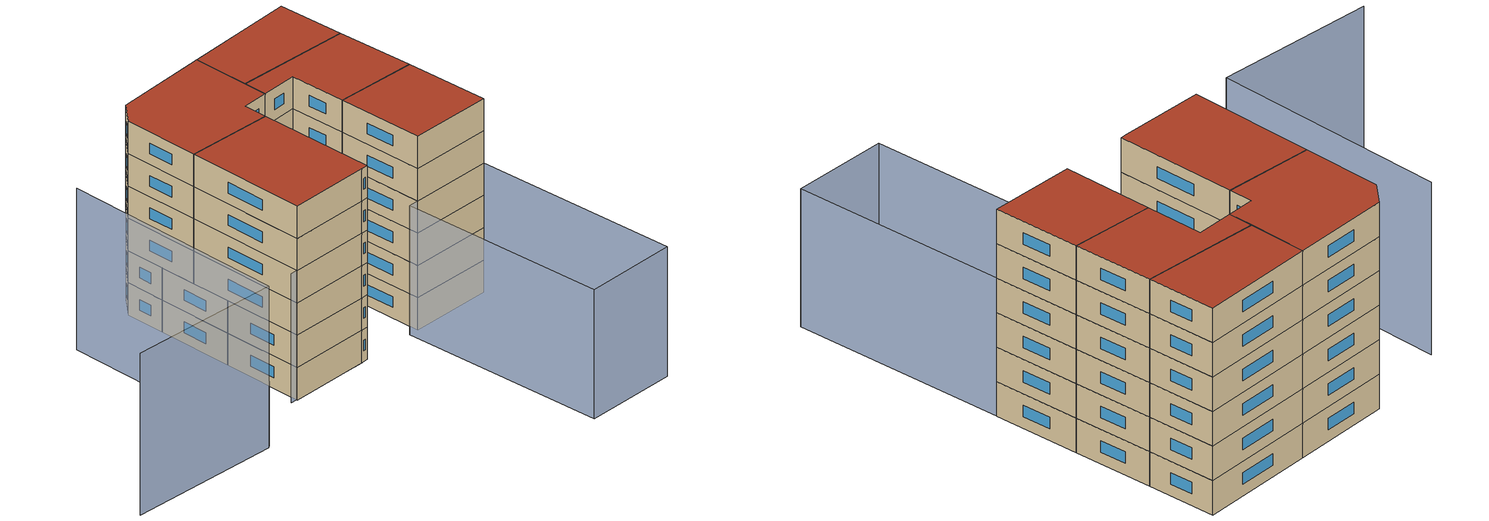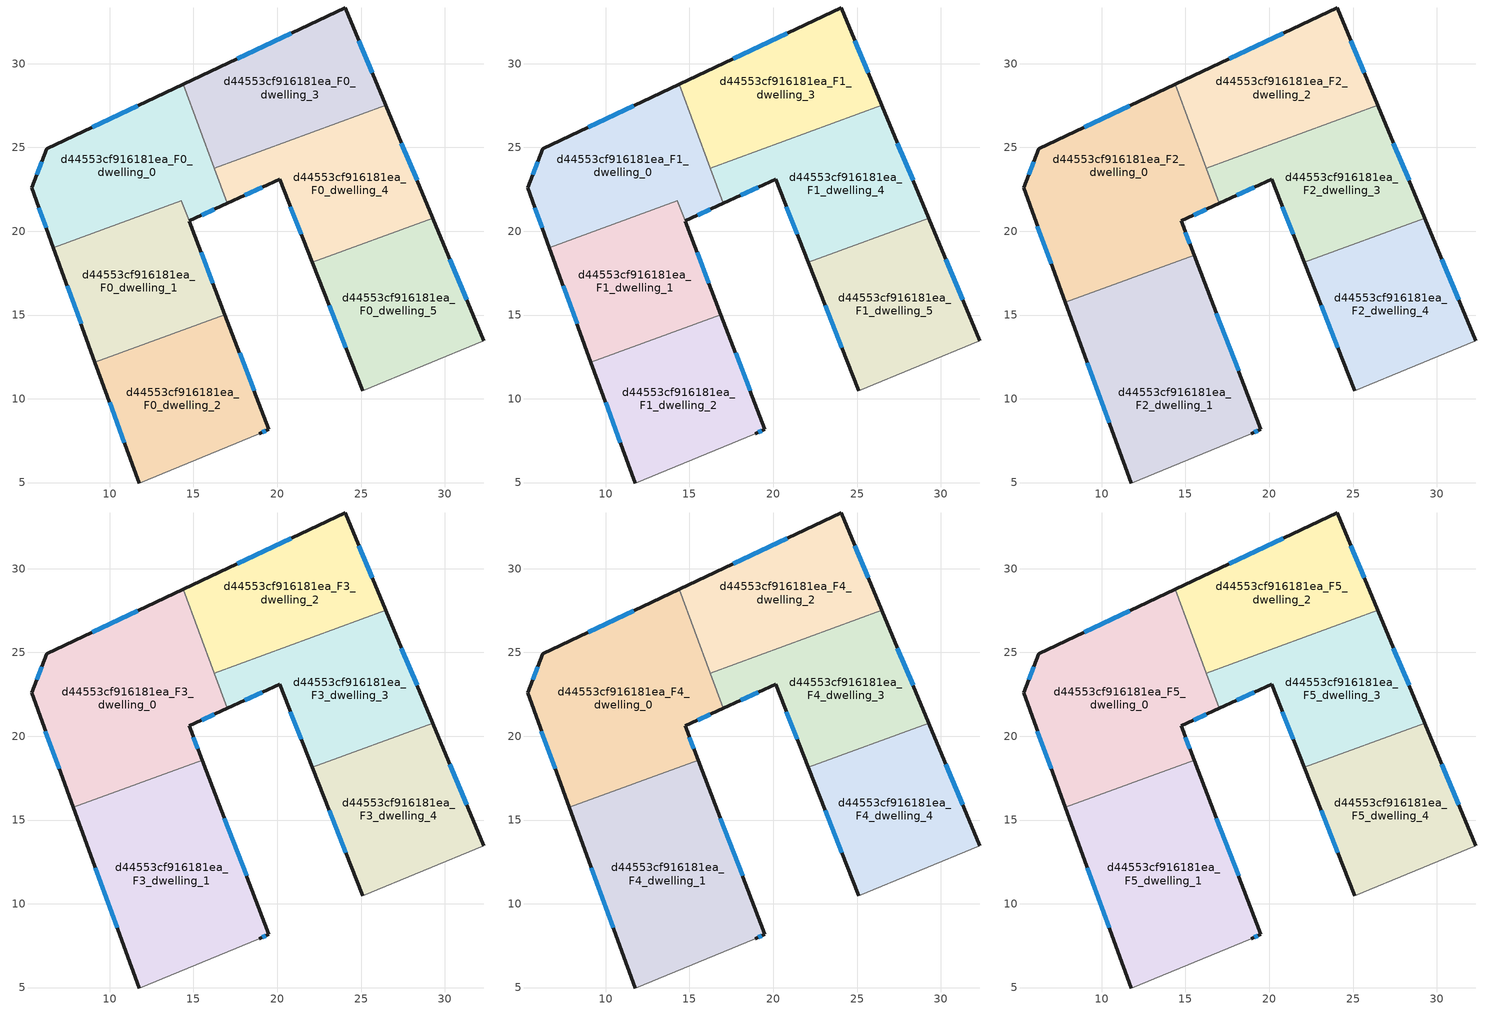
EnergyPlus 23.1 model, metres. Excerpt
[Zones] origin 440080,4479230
d44553cf916181ea_F0_dwelling_0
 floor ground (EU_floor_Construction): 14.4,28.78 17,21.66 14.74,20.61 14.27,21.82 6.63,19.02 5.33,22.58 6.23,24.92 z0
 wall outside (EU_wall_Construction): 14.4,28.78 6.23,24.92 5.33,22.58 6.63,19.02 / 14.74,20.61 17,21.66 z0:3; 14.27,21.81,3 14.27,21.81,0 14.27,21.82,3
 wall to d44553cf916181ea_F0_dwelling_1 (EU_wall_Construction): 14.27,21.82 14.74,20.61 / 6.63,19.02 14.27,21.81 z0:3
 wall to d44553cf916181ea_F0_dwelling_3 (EU_wall_Construction): 16.23,23.77 14.4,28.78 z0:3
 wall to d44553cf916181ea_F0_dwelling_4 (EU_wall_Construction): 17,21.66 16.23,23.77 z0:3
 window (EU_Window_Construction): 5.77,21.39 6.2,20.21 / 5.93,24.14 5.63,23.37 / 11.67,27.49 8.96,26.21 / 15.49,20.96 16.25,21.31 z1:2
d44553cf916181ea_F0_dwelling_1
 floor ground (EU_floor_Construction): 14.27,21.81 16.88,15.03 9.12,12.19 6.63,19.02 z0
 wall outside (EU_wall_Construction): 16.88,15.03 14.74,20.61 / 6.63,19.02 9.12,12.19 z0:3; 14.27,21.82,3 14.27,21.82,0 14.27,21.81,0
 wall to d44553cf916181ea_F0_dwelling_2 (EU_wall_Construction): 9.12,12.19 16.88,15.03 z0:3
 window (EU_Window_Construction): 16.16,16.89 15.45,18.74 / 7.46,16.74 8.29,14.48 z1:2
d44553cf916181ea_F0_dwelling_2
 floor ground (EU_floor_Construction): 16.88,15.03 19.5,8.18 18.92,7.92 11.75,4.97 9.12,12.19 z0
 wall outside (EU_wall_Construction): 9.12,12.19 11.75,4.97 / 18.92,7.92 19.5,8.18 16.88,15.03 z0:3
 wall adiabatic (EU_wall_Construction): 11.75,4.97 18.92,7.92 z0:3
 window (EU_Window_Construction): 10,9.78 10.87,7.39 / 18.63,10.47 17.76,12.74 / 19.11,8.01 19.31,8.1 z1:2
d44553cf916181ea_F0_dwelling_3
 floor ground (EU_floor_Construction): 24.05,33.33 26.47,27.52 16.23,23.77 14.4,28.78 z0
 wall outside (EU_wall_Construction): 26.47,27.52 24.05,33.33 14.4,28.78 z0:3
 wall to d44553cf916181ea_F0_dwelling_4 (EU_wall_Construction): 16.23,23.77 26.47,27.52 z0:3
 window (EU_Window_Construction): 20.82,31.8 17.63,30.3 / 25.66,29.46 24.86,31.38 z1:2
d44553cf916181ea_F0_dwelling_4
 floor ground (EU_floor_Construction): 26.47,27.52 29.29,20.78 22.09,18.15 20.14,23.11 17,21.66 16.23,23.77 z0
 wall outside (EU_wall_Construction): 29.29,20.78 26.47,27.52 / 17,21.66 20.14,23.11 22.09,18.15 z0:3
 wall to d44553cf916181ea_F0_dwelling_5 (EU_wall_Construction): 22.09,18.15 29.29,20.78 z0:3
 window (EU_Window_Construction): 28.35,23.03 27.41,25.27 / 20.79,21.45 21.44,19.81 / 18.05,22.14 19.09,22.62 z1:2
d44553cf916181ea_F0_dwelling_5
 floor ground (EU_floor_Construction): 29.29,20.78 32.34,13.48 25.09,10.49 22.09,18.15 z0
 wall outside (EU_wall_Construction): 32.34,13.48 29.29,20.78 / 22.09,18.15 25.09,10.49 z0:3
 wall adiabatic (EU_wall_Construction): 25.09,10.49 32.34,13.48 z0:3
 window (EU_Window_Construction): 31.32,15.92 30.31,18.34 / 23.09,15.59 24.09,13.05 z1:2
d44553cf916181ea_F1_dwelling_0
 floor to d44553cf916181ea_F0_dwelling_0 (EU_floor_Construction): 14.4,28.78 17,21.66 14.74,20.61 14.27,21.82 6.63,19.02 5.33,22.58 6.23,24.92 z3
 wall outside (EU_wall_Construction): 14.4,28.78 6.23,24.92 5.33,22.58 6.63,19.02 / 14.74,20.61 17,21.66 z3:6; 14.27,21.81,6 14.27,21.81,3 14.27,21.82,6
 wall to d44553cf916181ea_F1_dwelling_1 (EU_wall_Construction): 14.27,21.82 14.74,20.61 / 6.63,19.02 14.27,21.81 z3:6
 wall to d44553cf916181ea_F1_dwelling_3 (EU_wall_Construction): 16.23,23.77 14.4,28.78 z3:6
 wall to d44553cf916181ea_F1_dwelling_4 (EU_wall_Construction): 17,21.66 16.23,23.77 z3:6
 window (EU_Window_Construction): 5.77,21.39 6.2,20.21 / 5.93,24.14 5.63,23.37 / 11.67,27.49 8.96,26.21 / 15.49,20.96 16.25,21.31 z4:5
d44553cf916181ea_F1_dwelling_1
 floor to d44553cf916181ea_F0_dwelling_1 (EU_floor_Construction): 14.27,21.81 16.88,15.03 9.12,12.19 6.63,19.02 z3
 wall outside (EU_wall_Construction): 16.88,15.03 14.74,20.61 / 6.63,19.02 9.12,12.19 z3:6; 14.27,21.82,6 14.27,21.82,3 14.27,21.81,3
 wall to d44553cf916181ea_F1_dwelling_2 (EU_wall_Construction): 9.12,12.19 16.88,15.03 z3:6
 window (EU_Window_Construction): 16.16,16.89 15.45,18.74 / 7.46,16.74 8.29,14.48 z4:5
d44553cf916181ea_F1_dwelling_2
 floor to d44553cf916181ea_F0_dwelling_2 (EU_floor_Construction): 16.88,15.03 19.5,8.18 18.92,7.92 11.75,4.97 9.12,12.19 z3
 wall outside (EU_wall_Construction): 9.12,12.19 11.75,4.97 / 18.92,7.92 19.5,8.18 16.88,15.03 z3:6
 wall adiabatic (EU_wall_Construction): 11.75,4.97 18.92,7.92 z3:6
 window (EU_Window_Construction): 10,9.78 10.87,7.39 / 18.63,10.47 17.76,12.74 / 19.11,8.01 19.31,8.1 z4:5
d44553cf916181ea_F1_dwelling_3
 floor to d44553cf916181ea_F0_dwelling_3 (EU_floor_Construction): 24.05,33.33 26.47,27.52 16.23,23.77 14.4,28.78 z3
 wall outside (EU_wall_Construction): 26.47,27.52 24.05,33.33 14.4,28.78 z3:6
 wall to d44553cf916181ea_F1_dwelling_4 (EU_wall_Construction): 16.23,23.77 26.47,27.52 z3:6
 window (EU_Window_Construction): 20.82,31.8 17.63,30.3 / 25.66,29.46 24.86,31.38 z4:5
d44553cf916181ea_F1_dwelling_4
 floor to d44553cf916181ea_F0_dwelling_4 (EU_floor_Construction): 26.47,27.52 29.29,20.78 22.09,18.15 20.14,23.11 17,21.66 16.23,23.77 z3
 wall outside (EU_wall_Construction): 29.29,20.78 26.47,27.52 / 17,21.66 20.14,23.11 22.09,18.15 z3:6
 wall to d44553cf916181ea_F1_dwelling_5 (EU_wall_Construction): 22.09,18.15 29.29,20.78 z3:6
 window (EU_Window_Construction): 28.35,23.03 27.41,25.27 / 20.79,21.45 21.44,19.81 / 18.05,22.14 19.09,22.62 z4:5
d44553cf916181ea_F1_dwelling_5
 floor to d44553cf916181ea_F0_dwelling_5 (EU_floor_Construction): 29.29,20.78 32.34,13.48 25.09,10.49 22.09,18.15 z3
 wall outside (EU_wall_Construction): 32.34,13.48 29.29,20.78 / 22.09,18.15 25.09,10.49 z3:6
 wall adiabatic (EU_wall_Construction): 25.09,10.49 32.34,13.48 z3:6
 window (EU_Window_Construction): 31.32,15.92 30.31,18.34 / 23.09,15.59 24.09,13.05 z4:5
d44553cf916181ea_F2_dwelling_0
 floor to d44553cf916181ea_F1_dwelling_0 (EU_floor_Construction): 14.4,28.78 17,21.66 14.74,20.61 14.27,21.82 6.63,19.02 5.33,22.58 6.23,24.92 z6
 floor to d44553cf916181ea_F1_dwelling_1 (EU_floor_Construction): 14.27,21.82 15.52,18.58 7.82,15.77 6.63,19.02 z6
 wall outside (EU_wall_Construction): 14.4,28.78 6.23,24.92 5.33,22.58 7.82,15.76 / 15.52,18.58 14.74,20.61 17,21.66 z6:9
 wall to d44553cf916181ea_F2_dwelling_1 (EU_wall_Construction): 7.82,15.76 15.52,18.58 z6:9
 wall to d44553cf916181ea_F2_dwelling_2 (EU_wall_Construction): 16.23,23.77 14.4,28.78 z6:9
 wall to d44553cf916181ea_F2_dwelling_3 (EU_wall_Construction): 17,21.66 16.23,23.77 z6:9
 window (EU_Window_Construction): 5.93,24.14 5.63,23.37 / 11.67,27.49 8.96,26.21 / 15.49,20.96 16.25,21.31 / 15.26,19.26 15,19.93 / 6.16,20.31 6.99,18.04 z7:8
d44553cf916181ea_F2_dwelling_1
 floor to d44553cf916181ea_F1_dwelling_1 (EU_floor_Construction): 15.52,18.58 16.88,15.03 9.12,12.19 7.82,15.77 z6
 floor to d44553cf916181ea_F1_dwelling_2 (EU_floor_Construction): 16.88,15.03 19.5,8.18 18.92,7.92 11.75,4.97 9.12,12.19 z6
 wall outside (EU_wall_Construction): 7.82,15.76 11.75,4.97 / 18.92,7.92 19.5,8.18 15.52,18.58 z6:9
 wall adiabatic (EU_wall_Construction): 11.75,4.97 18.92,7.92 z6:9
 window (EU_Window_Construction): 9.13,12.16 10.44,8.58 / 18.17,11.66 16.85,15.1 / 19.11,8.01 19.31,8.1 z7:8
d44553cf916181ea_F2_dwelling_2
 floor to d44553cf916181ea_F1_dwelling_3 (EU_floor_Construction): 24.05,33.33 26.47,27.52 16.23,23.77 14.4,28.78 z6
 wall outside (EU_wall_Construction): 26.47,27.52 24.05,33.33 14.4,28.78 z6:9
 wall to d44553cf916181ea_F2_dwelling_3 (EU_wall_Construction): 16.23,23.77 26.47,27.52 z6:9
 window (EU_Window_Construction): 20.82,31.8 17.63,30.3 / 25.66,29.46 24.86,31.38 z7:8
d44553cf916181ea_F2_dwelling_3
 floor to d44553cf916181ea_F1_dwelling_4 (EU_floor_Construction): 26.47,27.52 29.29,20.78 22.09,18.15 20.14,23.11 17,21.66 16.23,23.77 z6
 wall outside (EU_wall_Construction): 29.29,20.78 26.47,27.52 / 17,21.66 20.14,23.11 22.09,18.15 z6:9
 wall to d44553cf916181ea_F2_dwelling_4 (EU_wall_Construction): 22.09,18.15 29.29,20.78 z6:9
 window (EU_Window_Construction): 28.35,23.03 27.41,25.27 / 20.79,21.45 21.44,19.81 / 18.05,22.14 19.09,22.62 z7:8
d44553cf916181ea_F2_dwelling_4
 floor to d44553cf916181ea_F1_dwelling_5 (EU_floor_Construction): 29.29,20.78 32.34,13.48 25.09,10.49 22.09,18.15 z6
 wall outside (EU_wall_Construction): 32.34,13.48 29.29,20.78 / 22.09,18.15 25.09,10.49 z6:9
 wall adiabatic (EU_wall_Construction): 25.09,10.49 32.34,13.48 z6:9
 window (EU_Window_Construction): 31.32,15.92 30.31,18.34 / 23.09,15.59 24.09,13.05 z7:8
d44553cf916181ea_F3_dwelling_0
 floor to d44553cf916181ea_F2_dwelling_0 (EU_floor_Construction): 14.4,28.78 17,21.66 14.74,20.61 15.52,18.58 7.82,15.76 5.33,22.58 6.23,24.92 z9
 wall outside (EU_wall_Construction): 14.4,28.78 6.23,24.92 5.33,22.58 7.82,15.76 / 15.52,18.58 14.74,20.61 17,21.66 z9:12
 wall to d44553cf916181ea_F3_dwelling_1 (EU_wall_Construction): 7.82,15.76 15.52,18.58 z9:12
 wall to d44553cf916181ea_F3_dwelling_2 (EU_wall_Construction): 16.23,23.77 14.4,28.78 z9:12
 wall to d44553cf916181ea_F3_dwelling_3 (EU_wall_Construction): 17,21.66 16.23,23.77 z9:12
 window (EU_Window_Construction): 5.93,24.14 5.63,23.37 / 11.67,27.49 8.96,26.21 / 15.49,20.96 16.25,21.31 / 15.26,19.26 15,19.93 / 6.16,20.31 6.99,18.04 z10:11
d44553cf916181ea_F3_dwelling_1
 floor to d44553cf916181ea_F2_dwelling_1 (EU_floor_Construction): 15.52,18.58 19.5,8.18 18.92,7.92 11.75,4.97 7.82,15.76 z9
 wall outside (EU_wall_Construction): 7.82,15.76 11.75,4.97 / 18.92,7.92 19.5,8.18 15.52,18.58 z9:12
 wall adiabatic (EU_wall_Construction): 11.75,4.97 18.92,7.92 z9:12
 window (EU_Window_Construction): 9.13,12.16 10.44,8.58 / 18.17,11.66 16.85,15.1 / 19.11,8.01 19.31,8.1 z10:11
d44553cf916181ea_F3_dwelling_2
 floor to d44553cf916181ea_F2_dwelling_2 (EU_floor_Construction): 24.05,33.33 26.47,27.52 16.23,23.77 14.4,28.78 z9
 wall outside (EU_wall_Construction): 26.47,27.52 24.05,33.33 14.4,28.78 z9:12
 wall to d44553cf916181ea_F3_dwelling_3 (EU_wall_Construction): 16.23,23.77 26.47,27.52 z9:12
 window (EU_Window_Construction): 20.82,31.8 17.63,30.3 / 25.66,29.46 24.86,31.38 z10:11
d44553cf916181ea_F3_dwelling_3
 floor to d44553cf916181ea_F2_dwelling_3 (EU_floor_Construction): 26.47,27.52 29.29,20.78 22.09,18.15 20.14,23.11 17,21.66 16.23,23.77 z9
 wall outside (EU_wall_Construction): 29.29,20.78 26.47,27.52 / 17,21.66 20.14,23.11 22.09,18.15 z9:12
 wall to d44553cf916181ea_F3_dwelling_4 (EU_wall_Construction): 22.09,18.15 29.29,20.78 z9:12
 window (EU_Window_Construction): 28.35,23.03 27.41,25.27 / 20.79,21.45 21.44,19.81 / 18.05,22.14 19.09,22.62 z10:11
d44553cf916181ea_F3_dwelling_4
 floor to d44553cf916181ea_F2_dwelling_4 (EU_floor_Construction): 29.29,20.78 32.34,13.48 25.09,10.49 22.09,18.15 z9
 wall outside (EU_wall_Construction): 32.34,13.48 29.29,20.78 / 22.09,18.15 25.09,10.49 z9:12
 wall adiabatic (EU_wall_Construction): 25.09,10.49 32.34,13.48 z9:12
 window (EU_Window_Construction): 31.32,15.92 30.31,18.34 / 23.09,15.59 24.09,13.05 z10:11
d44553cf916181ea_F4_dwelling_0
 floor to d44553cf916181ea_F3_dwelling_0 (EU_floor_Construction): 14.4,28.78 17,21.66 14.74,20.61 15.52,18.58 7.82,15.76 5.33,22.58 6.23,24.92 z12
 wall outside (EU_wall_Construction): 14.4,28.78 6.23,24.92 5.33,22.58 7.82,15.76 / 15.52,18.58 14.74,20.61 17,21.66 z12:15
 wall to d44553cf916181ea_F4_dwelling_1 (EU_wall_Construction): 7.82,15.76 15.52,18.58 z12:15
 wall to d44553cf916181ea_F4_dwelling_2 (EU_wall_Construction): 16.23,23.77 14.4,28.78 z12:15
 wall to d44553cf916181ea_F4_dwelling_3 (EU_wall_Construction): 17,21.66 16.23,23.77 z12:15
 window (EU_Window_Construction): 5.93,24.14 5.63,23.37 / 11.67,27.49 8.96,26.21 / 15.49,20.96 16.25,21.31 / 15.26,19.26 15,19.93 / 6.16,20.31 6.99,18.04 z13:14
d44553cf916181ea_F4_dwelling_1
 floor to d44553cf916181ea_F3_dwelling_1 (EU_floor_Construction): 15.52,18.58 19.5,8.18 18.92,7.92 11.75,4.97 7.82,15.76 z12
 wall outside (EU_wall_Construction): 7.82,15.76 11.75,4.97 / 18.92,7.92 19.5,8.18 15.52,18.58 z12:15
 wall adiabatic (EU_wall_Construction): 11.75,4.97 18.92,7.92 z12:15
 window (EU_Window_Construction): 9.13,12.16 10.44,8.58 / 18.17,11.66 16.85,15.1 / 19.11,8.01 19.31,8.1 z13:14
d44553cf916181ea_F4_dwelling_2
 floor to d44553cf916181ea_F3_dwelling_2 (EU_floor_Construction): 24.05,33.33 26.47,27.52 16.23,23.77 14.4,28.78 z12
 wall outside (EU_wall_Construction): 26.47,27.52 24.05,33.33 14.4,28.78 z12:15
 wall to d44553cf916181ea_F4_dwelling_3 (EU_wall_Construction): 16.23,23.77 26.47,27.52 z12:15
 window (EU_Window_Construction): 20.82,31.8 17.63,30.3 / 25.66,29.46 24.86,31.38 z13:14
d44553cf916181ea_F4_dwelling_3
 floor to d44553cf916181ea_F3_dwelling_3 (EU_floor_Construction): 26.47,27.52 29.29,20.78 22.09,18.15 20.14,23.11 17,21.66 16.23,23.77 z12
 wall outside (EU_wall_Construction): 29.29,20.78 26.47,27.52 / 17,21.66 20.14,23.11 22.09,18.15 z12:15
 wall to d44553cf916181ea_F4_dwelling_4 (EU_wall_Construction): 22.09,18.15 29.29,20.78 z12:15
 window (EU_Window_Construction): 28.35,23.03 27.41,25.27 / 20.79,21.45 21.44,19.81 / 18.05,22.14 19.09,22.62 z13:14
d44553cf916181ea_F4_dwelling_4
 floor to d44553cf916181ea_F3_dwelling_4 (EU_floor_Construction): 29.29,20.78 32.34,13.48 25.09,10.49 22.09,18.15 z12
 wall outside (EU_wall_Construction): 32.34,13.48 29.29,20.78 / 22.09,18.15 25.09,10.49 z12:15
 wall adiabatic (EU_wall_Construction): 25.09,10.49 32.34,13.48 z12:15
 window (EU_Window_Construction): 31.32,15.92 30.31,18.34 / 23.09,15.59 24.09,13.05 z13:14
d44553cf916181ea_F5_dwelling_0
 floor to d44553cf916181ea_F4_dwelling_0 (EU_floor_Construction): 14.4,28.78 17,21.66 14.74,20.61 15.52,18.58 7.82,15.76 5.33,22.58 6.23,24.92 z15
 wall outside (EU_wall_Construction): 14.4,28.78 6.23,24.92 5.33,22.58 7.82,15.76 / 15.52,18.58 14.74,20.61 17,21.66 z15:18
 wall to d44553cf916181ea_F5_dwelling_1 (EU_wall_Construction): 7.82,15.76 15.52,18.58 z15:18
 wall to d44553cf916181ea_F5_dwelling_2 (EU_wall_Construction): 16.23,23.77 14.4,28.78 z15:18
 wall to d44553cf916181ea_F5_dwelling_3 (EU_wall_Construction): 17,21.66 16.23,23.77 z15:18
 window (EU_Window_Construction): 5.93,24.14 5.63,23.37 / 11.67,27.49 8.96,26.21 / 15.49,20.96 16.25,21.31 / 15.26,19.26 15,19.93 / 6.16,20.31 6.99,18.04 z16:17
 roof outside (EU_roof_Construction): 15.52,18.58 14.74,20.61 17,21.66 14.4,28.78 6.23,24.92 5.33,22.58 7.82,15.76 z18
d44553cf916181ea_F5_dwelling_1
 floor to d44553cf916181ea_F4_dwelling_1 (EU_floor_Construction): 15.52,18.58 19.5,8.18 18.92,7.92 11.75,4.97 7.82,15.76 z15
 wall outside (EU_wall_Construction): 7.82,15.76 11.75,4.97 / 18.92,7.92 19.5,8.18 15.52,18.58 z15:18
 wall adiabatic (EU_wall_Construction): 11.75,4.97 18.92,7.92 z15:18
 window (EU_Window_Construction): 9.13,12.16 10.44,8.58 / 18.17,11.66 16.85,15.1 / 19.11,8.01 19.31,8.1 z16:17
 roof outside (EU_roof_Construction): 18.92,7.92 19.5,8.18 15.52,18.58 7.82,15.76 11.75,4.97 z18
d44553cf916181ea_F5_dwelling_2
 floor to d44553cf916181ea_F4_dwelling_2 (EU_floor_Construction): 24.05,33.33 26.47,27.52 16.23,23.77 14.4,28.78 z15
 wall outside (EU_wall_Construction): 26.47,27.52 24.05,33.33 14.4,28.78 z15:18
 wall to d44553cf916181ea_F5_dwelling_3 (EU_wall_Construction): 16.23,23.77 26.47,27.52 z15:18
 window (EU_Window_Construction): 20.82,31.8 17.63,30.3 / 25.66,29.46 24.86,31.38 z16:17
 roof outside (EU_roof_Construction): 26.47,27.52 24.05,33.33 14.4,28.78 16.23,23.77 z18
d44553cf916181ea_F5_dwelling_3
 floor to d44553cf916181ea_F4_dwelling_3 (EU_floor_Construction): 26.47,27.52 29.29,20.78 22.09,18.15 20.14,23.11 17,21.66 16.23,23.77 z15
 wall outside (EU_wall_Construction): 29.29,20.78 26.47,27.52 / 17,21.66 20.14,23.11 22.09,18.15 z15:18
 wall to d44553cf916181ea_F5_dwelling_4 (EU_wall_Construction): 22.09,18.15 29.29,20.78 z15:18
 window (EU_Window_Construction): 28.35,23.03 27.41,25.27 / 20.79,21.45 21.44,19.81 / 18.05,22.14 19.09,22.62 z16:17
 roof outside (EU_roof_Construction): 29.29,20.78 26.47,27.52 16.23,23.77 17,21.66 20.14,23.11 22.09,18.15 z18
d44553cf916181ea_F5_dwelling_4
 floor to d44553cf916181ea_F4_dwelling_4 (EU_floor_Construction): 29.29,20.78 32.34,13.48 25.09,10.49 22.09,18.15 z15
 wall outside (EU_wall_Construction): 32.34,13.48 29.29,20.78 / 22.09,18.15 25.09,10.49 z15:18
 wall adiabatic (EU_wall_Construction): 25.09,10.49 32.34,13.48 z15:18
 window (EU_Window_Construction): 31.32,15.92 30.31,18.34 / 23.09,15.59 24.09,13.05 z16:17
 roof outside (EU_roof_Construction): 32.34,13.48 29.29,20.78 22.09,18.15 25.09,10.49 z18
shading: -2.93,-4.02 6.69,-0.46 z0:6; -0.68,19.55 6.51,-0.7 / 6.51,-0.7 -7.19,-5.57 z0:15; 11.16,4.78 18.92,7.92 / 32.32,13.53 39.89,-4.51 / 39.89,-4.51 31.77,-7.92 / 31.77,-7.92 24.2,10.12 / 24.2,10.12 32.32,13.53 z0:12
[Building]
EU S2 Campaign: North Axis=0; Terrain=City; Solar Distribution=FullExterior
[Site:Location]
Madrid: Latitude=40.5; Longitude=-3.5; Time Zone=1; Elevation=609
[SizingPeriod:WeatherFileDays]
AnnualSizingPeriod: Begin Month=1; Begin Day of Month=1; End Month=12; End Day of Month=31; Day of Week for Start Day=Monday; Use Weather File Daylight Saving Period=No; Use Weather File Rain and Snow Indicators=No
[MATERIAL]
EU_InternalMass_Material: Roughness=MediumRough; Thickness=0.1; Conductivity=1; Density=1800; Specific Heat=900; Thermal Absorptance=0.9; Solar Absorptance=0.7; Visible Absorptance=0.7
[MATERIAL:NOMASS] Roughness=MediumRough; Thermal Absorptance=0.9; Solar Absorptance=0.7; Visible Absorptance=0.7
Name | Thermal Resistance
EU_wall_NoMass | 0.459673
EU_roof_NoMass | 0.495815
EU_floor_NoMass | 0.788942
[WINDOWMATERIAL:SIMPLEGLAZINGSYSTEM]
EU_Window_SimpleGlazing: UFactor=4.26103; Solar Heat Gain Coefficient=0.85; Visible Transmittance=0.85
[CONSTRUCTION]
EU_wall_Construction: EU_wall_NoMass
EU_roof_Construction: EU_roof_NoMass
EU_floor_Construction: EU_floor_NoMass
EU_InternalMass_Construction: EU_InternalMass_Material
EU_Window_Construction: EU_Window_SimpleGlazing
[ZONE] Type=1; Multiplier=1; Ceiling Height=autocalculate; Floor Area=autocalculate; Part of Total Floor Area=Yes
Name | Volume
d44553cf916181ea_F0_dwelling_0; d44553cf916181ea_F1_dwelling_0 | 196.544
d44553cf916181ea_F2_dwelling_0; d44553cf916181ea_F3_dwelling_0; d44553cf916181ea_F4_dwelling_0; d44553cf916181ea_F5_dwelling_0 | 281.479
d44553cf916181ea_F0_dwelling_1; d44553cf916181ea_F1_dwelling_1 | 178.719
d44553cf916181ea_F2_dwelling_1; d44553cf916181ea_F3_dwelling_1; d44553cf916181ea_F4_dwelling_1; d44553cf916181ea_F5_dwelling_1 | 281.481
d44553cf916181ea_F0_dwelling_2; d44553cf916181ea_F1_dwelling_2 | 187.661
d44553cf916181ea_F2_dwelling_2; d44553cf916181ea_F3_dwelling_2; d44553cf916181ea_F4_dwelling_2; d44553cf916181ea_F5_dwelling_2; d44553cf916181ea_F0_dwelling_3; d44553cf916181ea_F1_dwelling_3 | 187.672
d44553cf916181ea_F2_dwelling_3; d44553cf916181ea_F3_dwelling_3; d44553cf916181ea_F4_dwelling_3; d44553cf916181ea_F5_dwelling_3; d44553cf916181ea_F0_dwelling_4; d44553cf916181ea_F1_dwelling_4; d44553cf916181ea_F2_dwelling_4; d44553cf916181ea_F3_dwelling_4; d44553cf916181ea_F4_dwelling_4; d44553cf916181ea_F5_dwelling_4; d44553cf916181ea_F0_dwelling_5; d44553cf916181ea_F1_dwelling_5 | 187.645
[INTERNALMASS] Construction=EU_InternalMass_Construction
Name | Zone or ZoneList | Surface Area
d44553cf916181ea_F0_dwelling_0_EU_InternalMass | d44553cf916181ea_F0_dwelling_0 | 65.5153
d44553cf916181ea_F0_dwelling_1_EU_InternalMass | d44553cf916181ea_F0_dwelling_1 | 59.5916
d44553cf916181ea_F0_dwelling_2_EU_InternalMass | d44553cf916181ea_F0_dwelling_2 | 62.5537
d44553cf916181ea_F0_dwelling_3_EU_InternalMass | d44553cf916181ea_F0_dwelling_3 | 62.5574
d44553cf916181ea_F0_dwelling_4_EU_InternalMass | d44553cf916181ea_F0_dwelling_4 | 62.5482
d44553cf916181ea_F0_dwelling_5_EU_InternalMass | d44553cf916181ea_F0_dwelling_5 | 62.5482
d44553cf916181ea_F1_dwelling_0_EU_InternalMass | d44553cf916181ea_F1_dwelling_0 | 65.5153
d44553cf916181ea_F1_dwelling_1_EU_InternalMass | d44553cf916181ea_F1_dwelling_1 | 59.5916
d44553cf916181ea_F1_dwelling_2_EU_InternalMass | d44553cf916181ea_F1_dwelling_2 | 62.5537
d44553cf916181ea_F1_dwelling_3_EU_InternalMass | d44553cf916181ea_F1_dwelling_3 | 62.5574
d44553cf916181ea_F1_dwelling_4_EU_InternalMass | d44553cf916181ea_F1_dwelling_4 | 62.5482
d44553cf916181ea_F1_dwelling_5_EU_InternalMass | d44553cf916181ea_F1_dwelling_5 | 62.5482
d44553cf916181ea_F2_dwelling_0_EU_InternalMass | d44553cf916181ea_F2_dwelling_0 | 93.8261
d44553cf916181ea_F2_dwelling_1_EU_InternalMass | d44553cf916181ea_F2_dwelling_1 | 93.8271
d44553cf916181ea_F2_dwelling_2_EU_InternalMass | d44553cf916181ea_F2_dwelling_2 | 62.5574
d44553cf916181ea_F2_dwelling_3_EU_InternalMass | d44553cf916181ea_F2_dwelling_3 | 62.5482
d44553cf916181ea_F2_dwelling_4_EU_InternalMass | d44553cf916181ea_F2_dwelling_4 | 62.5482
d44553cf916181ea_F3_dwelling_0_EU_InternalMass | d44553cf916181ea_F3_dwelling_0 | 93.8261
d44553cf916181ea_F3_dwelling_1_EU_InternalMass | d44553cf916181ea_F3_dwelling_1 | 93.8271
d44553cf916181ea_F3_dwelling_2_EU_InternalMass | d44553cf916181ea_F3_dwelling_2 | 62.5574
d44553cf916181ea_F3_dwelling_3_EU_InternalMass | d44553cf916181ea_F3_dwelling_3 | 62.5482
d44553cf916181ea_F3_dwelling_4_EU_InternalMass | d44553cf916181ea_F3_dwelling_4 | 62.5482
d44553cf916181ea_F4_dwelling_0_EU_InternalMass | d44553cf916181ea_F4_dwelling_0 | 93.8261
d44553cf916181ea_F4_dwelling_1_EU_InternalMass | d44553cf916181ea_F4_dwelling_1 | 93.8271
d44553cf916181ea_F4_dwelling_2_EU_InternalMass | d44553cf916181ea_F4_dwelling_2 | 62.5574
d44553cf916181ea_F4_dwelling_3_EU_InternalMass | d44553cf916181ea_F4_dwelling_3 | 62.5482
d44553cf916181ea_F4_dwelling_4_EU_InternalMass | d44553cf916181ea_F4_dwelling_4 | 62.5482
d44553cf916181ea_F5_dwelling_0_EU_InternalMass | d44553cf916181ea_F5_dwelling_0 | 93.8261
d44553cf916181ea_F5_dwelling_1_EU_InternalMass | d44553cf916181ea_F5_dwelling_1 | 93.8271
d44553cf916181ea_F5_dwelling_2_EU_InternalMass | d44553cf916181ea_F5_dwelling_2 | 62.5574
d44553cf916181ea_F5_dwelling_3_EU_InternalMass | d44553cf916181ea_F5_dwelling_3 | 62.5482
d44553cf916181ea_F5_dwelling_4_EU_InternalMass | d44553cf916181ea_F5_dwelling_4 | 62.5482
[OTHEREQUIPMENT] Fuel Type=Electricity; Design Level Calculation Method=Watts/Area; Power per Zone Floor Area=1; Fraction Latent=0; Fraction Radiant=0; Fraction Lost=0; Carbon Dioxide Generation Rate=0; EndUse Subcategory=EU_Step8_InternalGains
Name | Zone or ZoneList or Space or SpaceList | Schedule
EU_Step8_InternalGain_d44553cf916181ea_F0_dwelling_0_f000 | d44553cf916181ea_F0_dwelling_0 | EU_Step8_GainSchedule_d44553cf916181ea_F0_dwelling_0_f000
EU_Step8_InternalGain_d44553cf916181ea_F0_dwelling_1_f000 | d44553cf916181ea_F0_dwelling_1 | EU_Step8_GainSchedule_d44553cf916181ea_F0_dwelling_1_f000
EU_Step8_InternalGain_d44553cf916181ea_F0_dwelling_2_f000 | d44553cf916181ea_F0_dwelling_2 | EU_Step8_GainSchedule_d44553cf916181ea_F0_dwelling_2_f000
EU_Step8_InternalGain_d44553cf916181ea_F0_dwelling_3_f000 | d44553cf916181ea_F0_dwelling_3 | EU_Step8_GainSchedule_d44553cf916181ea_F0_dwelling_3_f000
EU_Step8_InternalGain_d44553cf916181ea_F0_dwelling_4_f000 | d44553cf916181ea_F0_dwelling_4 | EU_Step8_GainSchedule_d44553cf916181ea_F0_dwelling_4_f000
EU_Step8_InternalGain_d44553cf916181ea_F0_dwelling_5_f000 | d44553cf916181ea_F0_dwelling_5 | EU_Step8_GainSchedule_d44553cf916181ea_F0_dwelling_5_f000
EU_Step8_InternalGain_d44553cf916181ea_F1_dwelling_0_f000 | d44553cf916181ea_F1_dwelling_0 | EU_Step8_GainSchedule_d44553cf916181ea_F1_dwelling_0_f000
EU_Step8_InternalGain_d44553cf916181ea_F1_dwelling_1_f000 | d44553cf916181ea_F1_dwelling_1 | EU_Step8_GainSchedule_d44553cf916181ea_F1_dwelling_1_f000
EU_Step8_InternalGain_d44553cf916181ea_F1_dwelling_2_f000 | d44553cf916181ea_F1_dwelling_2 | EU_Step8_GainSchedule_d44553cf916181ea_F1_dwelling_2_f000
EU_Step8_InternalGain_d44553cf916181ea_F1_dwelling_3_f000 | d44553cf916181ea_F1_dwelling_3 | EU_Step8_GainSchedule_d44553cf916181ea_F1_dwelling_3_f000
EU_Step8_InternalGain_d44553cf916181ea_F1_dwelling_4_f000 | d44553cf916181ea_F1_dwelling_4 | EU_Step8_GainSchedule_d44553cf916181ea_F1_dwelling_4_f000
EU_Step8_InternalGain_d44553cf916181ea_F1_dwelling_5_f000 | d44553cf916181ea_F1_dwelling_5 | EU_Step8_GainSchedule_d44553cf916181ea_F1_dwelling_5_f000
EU_Step8_InternalGain_d44553cf916181ea_F2_dwelling_0_f000 | d44553cf916181ea_F2_dwelling_0 | EU_Step8_GainSchedule_d44553cf916181ea_F2_dwelling_0_f000
EU_Step8_InternalGain_d44553cf916181ea_F2_dwelling_1_f000 | d44553cf916181ea_F2_dwelling_1 | EU_Step8_GainSchedule_d44553cf916181ea_F2_dwelling_1_f000
EU_Step8_InternalGain_d44553cf916181ea_F2_dwelling_2_f000 | d44553cf916181ea_F2_dwelling_2 | EU_Step8_GainSchedule_d44553cf916181ea_F2_dwelling_2_f000
EU_Step8_InternalGain_d44553cf916181ea_F2_dwelling_3_f000 | d44553cf916181ea_F2_dwelling_3 | EU_Step8_GainSchedule_d44553cf916181ea_F2_dwelling_3_f000
EU_Step8_InternalGain_d44553cf916181ea_F2_dwelling_4_f000 | d44553cf916181ea_F2_dwelling_4 | EU_Step8_GainSchedule_d44553cf916181ea_F2_dwelling_4_f000
EU_Step8_InternalGain_d44553cf916181ea_F3_dwelling_0_f000 | d44553cf916181ea_F3_dwelling_0 | EU_Step8_GainSchedule_d44553cf916181ea_F3_dwelling_0_f000
EU_Step8_InternalGain_d44553cf916181ea_F3_dwelling_1_f000 | d44553cf916181ea_F3_dwelling_1 | EU_Step8_GainSchedule_d44553cf916181ea_F3_dwelling_1_f000
EU_Step8_InternalGain_d44553cf916181ea_F3_dwelling_2_f000 | d44553cf916181ea_F3_dwelling_2 | EU_Step8_GainSchedule_d44553cf916181ea_F3_dwelling_2_f000
EU_Step8_InternalGain_d44553cf916181ea_F3_dwelling_3_f000 | d44553cf916181ea_F3_dwelling_3 | EU_Step8_GainSchedule_d44553cf916181ea_F3_dwelling_3_f000
EU_Step8_InternalGain_d44553cf916181ea_F3_dwelling_4_f000 | d44553cf916181ea_F3_dwelling_4 | EU_Step8_GainSchedule_d44553cf916181ea_F3_dwelling_4_f000
EU_Step8_InternalGain_d44553cf916181ea_F4_dwelling_0_f000 | d44553cf916181ea_F4_dwelling_0 | EU_Step8_GainSchedule_d44553cf916181ea_F4_dwelling_0_f000
EU_Step8_InternalGain_d44553cf916181ea_F4_dwelling_1_f000 | d44553cf916181ea_F4_dwelling_1 | EU_Step8_GainSchedule_d44553cf916181ea_F4_dwelling_1_f000
EU_Step8_InternalGain_d44553cf916181ea_F4_dwelling_2_f000 | d44553cf916181ea_F4_dwelling_2 | EU_Step8_GainSchedule_d44553cf916181ea_F4_dwelling_2_f000
EU_Step8_InternalGain_d44553cf916181ea_F4_dwelling_3_f000 | d44553cf916181ea_F4_dwelling_3 | EU_Step8_GainSchedule_d44553cf916181ea_F4_dwelling_3_f000
EU_Step8_InternalGain_d44553cf916181ea_F4_dwelling_4_f000 | d44553cf916181ea_F4_dwelling_4 | EU_Step8_GainSchedule_d44553cf916181ea_F4_dwelling_4_f000
EU_Step8_InternalGain_d44553cf916181ea_F5_dwelling_0_f000 | d44553cf916181ea_F5_dwelling_0 | EU_Step8_GainSchedule_d44553cf916181ea_F5_dwelling_0_f000
EU_Step8_InternalGain_d44553cf916181ea_F5_dwelling_1_f000 | d44553cf916181ea_F5_dwelling_1 | EU_Step8_GainSchedule_d44553cf916181ea_F5_dwelling_1_f000
EU_Step8_InternalGain_d44553cf916181ea_F5_dwelling_2_f000 | d44553cf916181ea_F5_dwelling_2 | EU_Step8_GainSchedule_d44553cf916181ea_F5_dwelling_2_f000
EU_Step8_InternalGain_d44553cf916181ea_F5_dwelling_3_f000 | d44553cf916181ea_F5_dwelling_3 | EU_Step8_GainSchedule_d44553cf916181ea_F5_dwelling_3_f000
EU_Step8_InternalGain_d44553cf916181ea_F5_dwelling_4_f000 | d44553cf916181ea_F5_dwelling_4 | EU_Step8_GainSchedule_d44553cf916181ea_F5_dwelling_4_f000
[ZONEVENTILATION:DESIGNFLOWRATE] Schedule=EU_AlwaysOn; Design Flow Rate Calculation Method=AirChanges/Hour; Air Changes per Hour=0.719161; Ventilation Type=Natural; Fan Pressure Rise=0; Fan Total Efficiency=1; Constant Term Coefficient=1; Temperature Term Coefficient=0; Velocity Term Coefficient=0; Velocity Squared Term Coefficient=0; Minimum Indoor Temperature=-100; Maximum Indoor Temperature=100; Delta Temperature=-100; Minimum Outdoor Temperature=-100; Maximum Outdoor Temperature=100; Maximum Wind Speed=40
Name | Zone or ZoneList or Space or SpaceList
EU_ConstantAir_d44553cf916181ea_F0_dwelling_0 | d44553cf916181ea_F0_dwelling_0
EU_ConstantAir_d44553cf916181ea_F0_dwelling_1 | d44553cf916181ea_F0_dwelling_1
EU_ConstantAir_d44553cf916181ea_F0_dwelling_2 | d44553cf916181ea_F0_dwelling_2
EU_ConstantAir_d44553cf916181ea_F0_dwelling_3 | d44553cf916181ea_F0_dwelling_3
EU_ConstantAir_d44553cf916181ea_F0_dwelling_4 | d44553cf916181ea_F0_dwelling_4
EU_ConstantAir_d44553cf916181ea_F0_dwelling_5 | d44553cf916181ea_F0_dwelling_5
EU_ConstantAir_d44553cf916181ea_F1_dwelling_0 | d44553cf916181ea_F1_dwelling_0
EU_ConstantAir_d44553cf916181ea_F1_dwelling_1 | d44553cf916181ea_F1_dwelling_1
EU_ConstantAir_d44553cf916181ea_F1_dwelling_2 | d44553cf916181ea_F1_dwelling_2
EU_ConstantAir_d44553cf916181ea_F1_dwelling_3 | d44553cf916181ea_F1_dwelling_3
EU_ConstantAir_d44553cf916181ea_F1_dwelling_4 | d44553cf916181ea_F1_dwelling_4
EU_ConstantAir_d44553cf916181ea_F1_dwelling_5 | d44553cf916181ea_F1_dwelling_5
EU_ConstantAir_d44553cf916181ea_F2_dwelling_0 | d44553cf916181ea_F2_dwelling_0
EU_ConstantAir_d44553cf916181ea_F2_dwelling_1 | d44553cf916181ea_F2_dwelling_1
EU_ConstantAir_d44553cf916181ea_F2_dwelling_2 | d44553cf916181ea_F2_dwelling_2
EU_ConstantAir_d44553cf916181ea_F2_dwelling_3 | d44553cf916181ea_F2_dwelling_3
EU_ConstantAir_d44553cf916181ea_F2_dwelling_4 | d44553cf916181ea_F2_dwelling_4
EU_ConstantAir_d44553cf916181ea_F3_dwelling_0 | d44553cf916181ea_F3_dwelling_0
EU_ConstantAir_d44553cf916181ea_F3_dwelling_1 | d44553cf916181ea_F3_dwelling_1
EU_ConstantAir_d44553cf916181ea_F3_dwelling_2 | d44553cf916181ea_F3_dwelling_2
EU_ConstantAir_d44553cf916181ea_F3_dwelling_3 | d44553cf916181ea_F3_dwelling_3
EU_ConstantAir_d44553cf916181ea_F3_dwelling_4 | d44553cf916181ea_F3_dwelling_4
EU_ConstantAir_d44553cf916181ea_F4_dwelling_0 | d44553cf916181ea_F4_dwelling_0
EU_ConstantAir_d44553cf916181ea_F4_dwelling_1 | d44553cf916181ea_F4_dwelling_1
EU_ConstantAir_d44553cf916181ea_F4_dwelling_2 | d44553cf916181ea_F4_dwelling_2
EU_ConstantAir_d44553cf916181ea_F4_dwelling_3 | d44553cf916181ea_F4_dwelling_3
EU_ConstantAir_d44553cf916181ea_F4_dwelling_4 | d44553cf916181ea_F4_dwelling_4
EU_ConstantAir_d44553cf916181ea_F5_dwelling_0 | d44553cf916181ea_F5_dwelling_0
EU_ConstantAir_d44553cf916181ea_F5_dwelling_1 | d44553cf916181ea_F5_dwelling_1
EU_ConstantAir_d44553cf916181ea_F5_dwelling_2 | d44553cf916181ea_F5_dwelling_2
EU_ConstantAir_d44553cf916181ea_F5_dwelling_3 | d44553cf916181ea_F5_dwelling_3
EU_ConstantAir_d44553cf916181ea_F5_dwelling_4 | d44553cf916181ea_F5_dwelling_4
[HVACTEMPLATE:THERMOSTAT] Constant Heating Setpoint=20; Constant Cooling Setpoint=50
EU_HeatOnly_d44553cf916181ea_F0_dwelling_0; EU_HeatOnly_d44553cf916181ea_F0_dwelling_1; EU_HeatOnly_d44553cf916181ea_F0_dwelling_2; EU_HeatOnly_d44553cf916181ea_F0_dwelling_3; EU_HeatOnly_d44553cf916181ea_F0_dwelling_4; EU_HeatOnly_d44553cf916181ea_F0_dwelling_5; EU_HeatOnly_d44553cf916181ea_F1_dwelling_0; EU_HeatOnly_d44553cf916181ea_F1_dwelling_1; EU_HeatOnly_d44553cf916181ea_F1_dwelling_2; EU_HeatOnly_d44553cf916181ea_F1_dwelling_3; EU_HeatOnly_d44553cf916181ea_F1_dwelling_4; EU_HeatOnly_d44553cf916181ea_F1_dwelling_5; EU_HeatOnly_d44553cf916181ea_F2_dwelling_0; EU_HeatOnly_d44553cf916181ea_F2_dwelling_1; EU_HeatOnly_d44553cf916181ea_F2_dwelling_2; EU_HeatOnly_d44553cf916181ea_F2_dwelling_3; EU_HeatOnly_d44553cf916181ea_F2_dwelling_4; EU_HeatOnly_d44553cf916181ea_F3_dwelling_0; EU_HeatOnly_d44553cf916181ea_F3_dwelling_1; EU_HeatOnly_d44553cf916181ea_F3_dwelling_2; EU_HeatOnly_d44553cf916181ea_F3_dwelling_3; EU_HeatOnly_d44553cf916181ea_F3_dwelling_4; EU_HeatOnly_d44553cf916181ea_F4_dwelling_0; EU_HeatOnly_d44553cf916181ea_F4_dwelling_1; EU_HeatOnly_d44553cf916181ea_F4_dwelling_2; EU_HeatOnly_d44553cf916181ea_F4_dwelling_3; EU_HeatOnly_d44553cf916181ea_F4_dwelling_4; EU_HeatOnly_d44553cf916181ea_F5_dwelling_0; EU_HeatOnly_d44553cf916181ea_F5_dwelling_1; EU_HeatOnly_d44553cf916181ea_F5_dwelling_2; EU_HeatOnly_d44553cf916181ea_F5_dwelling_3; EU_HeatOnly_d44553cf916181ea_F5_dwelling_4
[HVACTEMPLATE:ZONE:IDEALLOADSAIRSYSTEM] System Availability Schedule=EU_AlwaysOn; Maximum Heating Supply Air Temperature=50; Minimum Cooling Supply Air Temperature=13; Maximum Heating Supply Air Humidity Ratio=0.0156; Minimum Cooling Supply Air Humidity Ratio=0.0077; Heating Limit=NoLimit; Cooling Limit=NoLimit; Heating Availability Schedule=EU_AlwaysOn; Cooling Availability Schedule=EU_CoolingOff; Dehumidification Control Type=ConstantSensibleHeatRatio; Cooling Sensible Heat Ratio=0.7; Dehumidification Setpoint=60; Humidification Control Type=None; Humidification Setpoint=30; Outdoor Air Method=None; Outdoor Air Flow Rate per Person=0.00944; Outdoor Air Flow Rate per Zone Floor Area=0; Outdoor Air Flow Rate per Zone=0; Demand Controlled Ventilation Type=None; Outdoor Air Economizer Type=NoEconomizer; Heat Recovery Type=None; Sensible Heat Recovery Effectiveness=0.7; Latent Heat Recovery Effectiveness=0.65
Name | Template Thermostat
d44553cf916181ea_F0_dwelling_0 | EU_HeatOnly_d44553cf916181ea_F0_dwelling_0
d44553cf916181ea_F0_dwelling_1 | EU_HeatOnly_d44553cf916181ea_F0_dwelling_1
d44553cf916181ea_F0_dwelling_2 | EU_HeatOnly_d44553cf916181ea_F0_dwelling_2
d44553cf916181ea_F0_dwelling_3 | EU_HeatOnly_d44553cf916181ea_F0_dwelling_3
d44553cf916181ea_F0_dwelling_4 | EU_HeatOnly_d44553cf916181ea_F0_dwelling_4
d44553cf916181ea_F0_dwelling_5 | EU_HeatOnly_d44553cf916181ea_F0_dwelling_5
d44553cf916181ea_F1_dwelling_0 | EU_HeatOnly_d44553cf916181ea_F1_dwelling_0
d44553cf916181ea_F1_dwelling_1 | EU_HeatOnly_d44553cf916181ea_F1_dwelling_1
d44553cf916181ea_F1_dwelling_2 | EU_HeatOnly_d44553cf916181ea_F1_dwelling_2
d44553cf916181ea_F1_dwelling_3 | EU_HeatOnly_d44553cf916181ea_F1_dwelling_3
d44553cf916181ea_F1_dwelling_4 | EU_HeatOnly_d44553cf916181ea_F1_dwelling_4
d44553cf916181ea_F1_dwelling_5 | EU_HeatOnly_d44553cf916181ea_F1_dwelling_5
d44553cf916181ea_F2_dwelling_0 | EU_HeatOnly_d44553cf916181ea_F2_dwelling_0
d44553cf916181ea_F2_dwelling_1 | EU_HeatOnly_d44553cf916181ea_F2_dwelling_1
d44553cf916181ea_F2_dwelling_2 | EU_HeatOnly_d44553cf916181ea_F2_dwelling_2
d44553cf916181ea_F2_dwelling_3 | EU_HeatOnly_d44553cf916181ea_F2_dwelling_3
d44553cf916181ea_F2_dwelling_4 | EU_HeatOnly_d44553cf916181ea_F2_dwelling_4
d44553cf916181ea_F3_dwelling_0 | EU_HeatOnly_d44553cf916181ea_F3_dwelling_0
d44553cf916181ea_F3_dwelling_1 | EU_HeatOnly_d44553cf916181ea_F3_dwelling_1
d44553cf916181ea_F3_dwelling_2 | EU_HeatOnly_d44553cf916181ea_F3_dwelling_2
d44553cf916181ea_F3_dwelling_3 | EU_HeatOnly_d44553cf916181ea_F3_dwelling_3
d44553cf916181ea_F3_dwelling_4 | EU_HeatOnly_d44553cf916181ea_F3_dwelling_4
d44553cf916181ea_F4_dwelling_0 | EU_HeatOnly_d44553cf916181ea_F4_dwelling_0
d44553cf916181ea_F4_dwelling_1 | EU_HeatOnly_d44553cf916181ea_F4_dwelling_1
d44553cf916181ea_F4_dwelling_2 | EU_HeatOnly_d44553cf916181ea_F4_dwelling_2
d44553cf916181ea_F4_dwelling_3 | EU_HeatOnly_d44553cf916181ea_F4_dwelling_3
d44553cf916181ea_F4_dwelling_4 | EU_HeatOnly_d44553cf916181ea_F4_dwelling_4
d44553cf916181ea_F5_dwelling_0 | EU_HeatOnly_d44553cf916181ea_F5_dwelling_0
d44553cf916181ea_F5_dwelling_1 | EU_HeatOnly_d44553cf916181ea_F5_dwelling_1
d44553cf916181ea_F5_dwelling_2 | EU_HeatOnly_d44553cf916181ea_F5_dwelling_2
d44553cf916181ea_F5_dwelling_3 | EU_HeatOnly_d44553cf916181ea_F5_dwelling_3
d44553cf916181ea_F5_dwelling_4 | EU_HeatOnly_d44553cf916181ea_F5_dwelling_4
[SIZING:ZONE] Zone Cooling Design Supply Air Temperature Input Method=SupplyAirTemperature; Zone Cooling Design Supply Air Temperature=13; Zone Heating Design Supply Air Temperature Input Method=SupplyAirTemperature; Zone Heating Design Supply Air Temperature=50; Zone Cooling Design Supply Air Humidity Ratio=0.008; Zone Heating Design Supply Air Humidity Ratio=0.008; Cooling Design Air Flow Method=DesignDay; Cooling Design Air Flow Rate=0; Cooling Minimum Air Flow per Zone Floor Area=0.000762; Cooling Minimum Air Flow=0; Cooling Minimum Air Flow Fraction=0.2; Heating Design Air Flow Method=DesignDay; Heating Design Air Flow Rate=0; Heating Maximum Air Flow per Zone Floor Area=0.002032; Heating Maximum Air Flow=0.141576; Heating Maximum Air Flow Fraction=0.3; Account for Dedicated Outdoor Air System=No; Dedicated Outdoor Air System Control Strategy=NeutralSupplyAir; Dedicated Outdoor Air Low Setpoint Temperature for Design=autosize; Dedicated Outdoor Air High Setpoint Temperature for Design=autosize; Zone Load Sizing Method=Sensible Load Only No Latent Load; Zone Latent Cooling Design Supply Air Humidity Ratio Input Method=HumidityRatioDifference; Zone Cooling Design Supply Air Humidity Ratio Difference=0.005; Zone Latent Heating Design Supply Air Humidity Ratio Input Method=HumidityRatioDifference; Zone Humidification Design Supply Air Humidity Ratio Difference=0.005
d44553cf916181ea_F0_dwelling_0; d44553cf916181ea_F0_dwelling_1; d44553cf916181ea_F0_dwelling_2; d44553cf916181ea_F0_dwelling_3; d44553cf916181ea_F0_dwelling_4; d44553cf916181ea_F0_dwelling_5; d44553cf916181ea_F1_dwelling_0; d44553cf916181ea_F1_dwelling_1; d44553cf916181ea_F1_dwelling_2; d44553cf916181ea_F1_dwelling_3; d44553cf916181ea_F1_dwelling_4; d44553cf916181ea_F1_dwelling_5; d44553cf916181ea_F2_dwelling_0; d44553cf916181ea_F2_dwelling_1; d44553cf916181ea_F2_dwelling_2; d44553cf916181ea_F2_dwelling_3; d44553cf916181ea_F2_dwelling_4; d44553cf916181ea_F3_dwelling_0; d44553cf916181ea_F3_dwelling_1; d44553cf916181ea_F3_dwelling_2; d44553cf916181ea_F3_dwelling_3; d44553cf916181ea_F3_dwelling_4; d44553cf916181ea_F4_dwelling_0; d44553cf916181ea_F4_dwelling_1; d44553cf916181ea_F4_dwelling_2; d44553cf916181ea_F4_dwelling_3; d44553cf916181ea_F4_dwelling_4; d44553cf916181ea_F5_dwelling_0; d44553cf916181ea_F5_dwelling_1; d44553cf916181ea_F5_dwelling_2; d44553cf916181ea_F5_dwelling_3; d44553cf916181ea_F5_dwelling_4
[SCHEDULE:CONSTANT]
Name | Hourly Value
EU_AlwaysOn | 1
EU_CoolingOff | 0
[SCHEDULE:FILE] Column Number=1; Rows to Skip at Top=0; Number of Hours of Data=8760; Column Separator=Comma; Interpolate to Timestep=No; Minutes per Item=60; Adjust Schedule for Daylight Savings=Yes
Name | File
EU_Step8_GainSchedule_d44553cf916181ea_F0_dwelling_0_f000 | ../../schedules/d44553cf916181ea/d44553cf916181ea_F0_dwelling_0_f000_gain.csv
EU_Step8_GainSchedule_d44553cf916181ea_F0_dwelling_1_f000 | ../../schedules/d44553cf916181ea/d44553cf916181ea_F0_dwelling_1_f000_gain.csv
EU_Step8_GainSchedule_d44553cf916181ea_F0_dwelling_2_f000 | ../../schedules/d44553cf916181ea/d44553cf916181ea_F0_dwelling_2_f000_gain.csv
EU_Step8_GainSchedule_d44553cf916181ea_F0_dwelling_3_f000 | ../../schedules/d44553cf916181ea/d44553cf916181ea_F0_dwelling_3_f000_gain.csv
EU_Step8_GainSchedule_d44553cf916181ea_F0_dwelling_4_f000 | ../../schedules/d44553cf916181ea/d44553cf916181ea_F0_dwelling_4_f000_gain.csv
EU_Step8_GainSchedule_d44553cf916181ea_F0_dwelling_5_f000 | ../../schedules/d44553cf916181ea/d44553cf916181ea_F0_dwelling_5_f000_gain.csv
EU_Step8_GainSchedule_d44553cf916181ea_F1_dwelling_0_f000 | ../../schedules/d44553cf916181ea/d44553cf916181ea_F1_dwelling_0_f000_gain.csv
EU_Step8_GainSchedule_d44553cf916181ea_F1_dwelling_1_f000 | ../../schedules/d44553cf916181ea/d44553cf916181ea_F1_dwelling_1_f000_gain.csv
EU_Step8_GainSchedule_d44553cf916181ea_F1_dwelling_2_f000 | ../../schedules/d44553cf916181ea/d44553cf916181ea_F1_dwelling_2_f000_gain.csv
EU_Step8_GainSchedule_d44553cf916181ea_F1_dwelling_3_f000 | ../../schedules/d44553cf916181ea/d44553cf916181ea_F1_dwelling_3_f000_gain.csv
EU_Step8_GainSchedule_d44553cf916181ea_F1_dwelling_4_f000 | ../../schedules/d44553cf916181ea/d44553cf916181ea_F1_dwelling_4_f000_gain.csv
EU_Step8_GainSchedule_d44553cf916181ea_F1_dwelling_5_f000 | ../../schedules/d44553cf916181ea/d44553cf916181ea_F1_dwelling_5_f000_gain.csv
EU_Step8_GainSchedule_d44553cf916181ea_F2_dwelling_0_f000 | ../../schedules/d44553cf916181ea/d44553cf916181ea_F2_dwelling_0_f000_gain.csv
EU_Step8_GainSchedule_d44553cf916181ea_F2_dwelling_1_f000 | ../../schedules/d44553cf916181ea/d44553cf916181ea_F2_dwelling_1_f000_gain.csv
EU_Step8_GainSchedule_d44553cf916181ea_F2_dwelling_2_f000 | ../../schedules/d44553cf916181ea/d44553cf916181ea_F2_dwelling_2_f000_gain.csv
EU_Step8_GainSchedule_d44553cf916181ea_F2_dwelling_3_f000 | ../../schedules/d44553cf916181ea/d44553cf916181ea_F2_dwelling_3_f000_gain.csv
EU_Step8_GainSchedule_d44553cf916181ea_F2_dwelling_4_f000 | ../../schedules/d44553cf916181ea/d44553cf916181ea_F2_dwelling_4_f000_gain.csv
EU_Step8_GainSchedule_d44553cf916181ea_F3_dwelling_0_f000 | ../../schedules/d44553cf916181ea/d44553cf916181ea_F3_dwelling_0_f000_gain.csv
EU_Step8_GainSchedule_d44553cf916181ea_F3_dwelling_1_f000 | ../../schedules/d44553cf916181ea/d44553cf916181ea_F3_dwelling_1_f000_gain.csv
EU_Step8_GainSchedule_d44553cf916181ea_F3_dwelling_2_f000 | ../../schedules/d44553cf916181ea/d44553cf916181ea_F3_dwelling_2_f000_gain.csv
EU_Step8_GainSchedule_d44553cf916181ea_F3_dwelling_3_f000 | ../../schedules/d44553cf916181ea/d44553cf916181ea_F3_dwelling_3_f000_gain.csv
EU_Step8_GainSchedule_d44553cf916181ea_F3_dwelling_4_f000 | ../../schedules/d44553cf916181ea/d44553cf916181ea_F3_dwelling_4_f000_gain.csv
EU_Step8_GainSchedule_d44553cf916181ea_F4_dwelling_0_f000 | ../../schedules/d44553cf916181ea/d44553cf916181ea_F4_dwelling_0_f000_gain.csv
EU_Step8_GainSchedule_d44553cf916181ea_F4_dwelling_1_f000 | ../../schedules/d44553cf916181ea/d44553cf916181ea_F4_dwelling_1_f000_gain.csv
EU_Step8_GainSchedule_d44553cf916181ea_F4_dwelling_2_f000 | ../../schedules/d44553cf916181ea/d44553cf916181ea_F4_dwelling_2_f000_gain.csv
EU_Step8_GainSchedule_d44553cf916181ea_F4_dwelling_3_f000 | ../../schedules/d44553cf916181ea/d44553cf916181ea_F4_dwelling_3_f000_gain.csv
EU_Step8_GainSchedule_d44553cf916181ea_F4_dwelling_4_f000 | ../../schedules/d44553cf916181ea/d44553cf916181ea_F4_dwelling_4_f000_gain.csv
EU_Step8_GainSchedule_d44553cf916181ea_F5_dwelling_0_f000 | ../../schedules/d44553cf916181ea/d44553cf916181ea_F5_dwelling_0_f000_gain.csv
EU_Step8_GainSchedule_d44553cf916181ea_F5_dwelling_1_f000 | ../../schedules/d44553cf916181ea/d44553cf916181ea_F5_dwelling_1_f000_gain.csv
EU_Step8_GainSchedule_d44553cf916181ea_F5_dwelling_2_f000 | ../../schedules/d44553cf916181ea/d44553cf916181ea_F5_dwelling_2_f000_gain.csv
EU_Step8_GainSchedule_d44553cf916181ea_F5_dwelling_3_f000 | ../../schedules/d44553cf916181ea/d44553cf916181ea_F5_dwelling_3_f000_gain.csv
EU_Step8_GainSchedule_d44553cf916181ea_F5_dwelling_4_f000 | ../../schedules/d44553cf916181ea/d44553cf916181ea_F5_dwelling_4_f000_gain.csv
